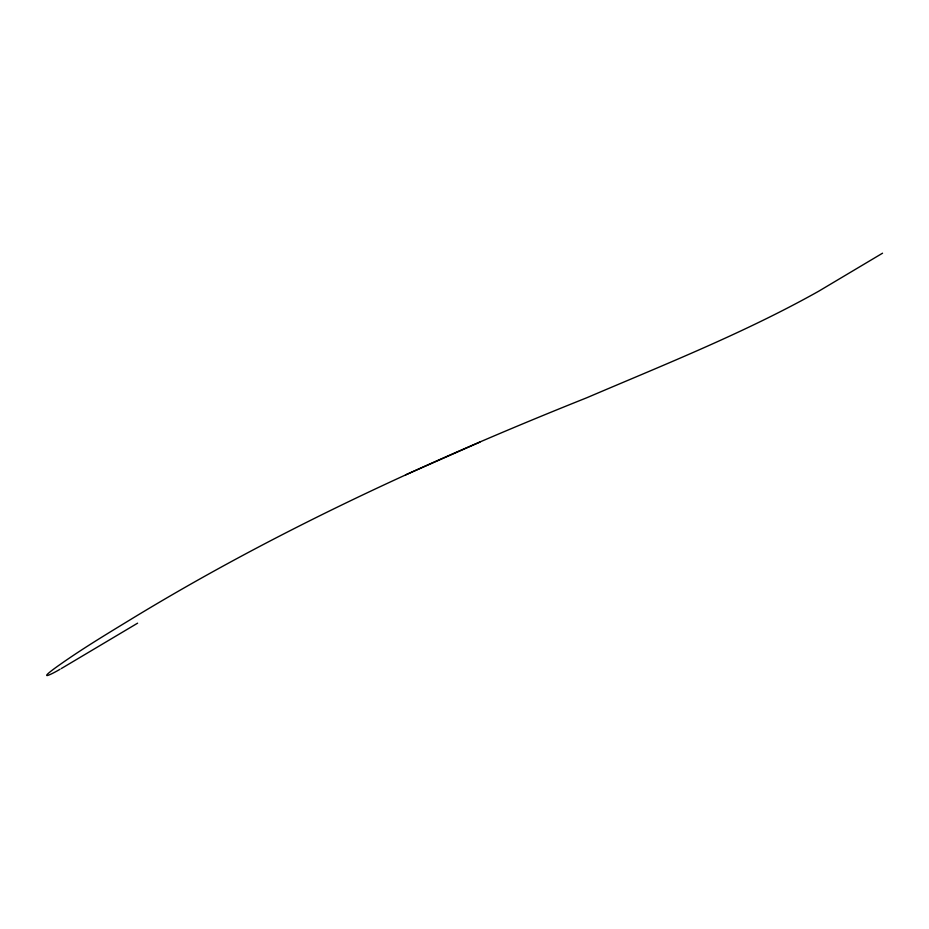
<?xml version="1.0" encoding="UTF-8"?>
<svg xmlns="http://www.w3.org/2000/svg" width="929" height="929" viewBox="0 0 929 929"><rect width="100%" height="100%" fill="white"/><g stroke="black" fill="none" stroke-linecap="round" stroke-linejoin="round"><path stroke-width="1.39" d="M137.608 623.173L61.268 668.578M882.55 253.199L818.704 291.218C744.408 332.884 664.99 364.354 586.803 397.751C430.87 459.983 277.597 530.238 133.927 617.483C107.555 633.59 80.974 649.452 55.868 667.498C38.646 679.97 48.889 675.813 60.002 669.286M405.567 474.893L479.979 442.088"/></g></svg>
